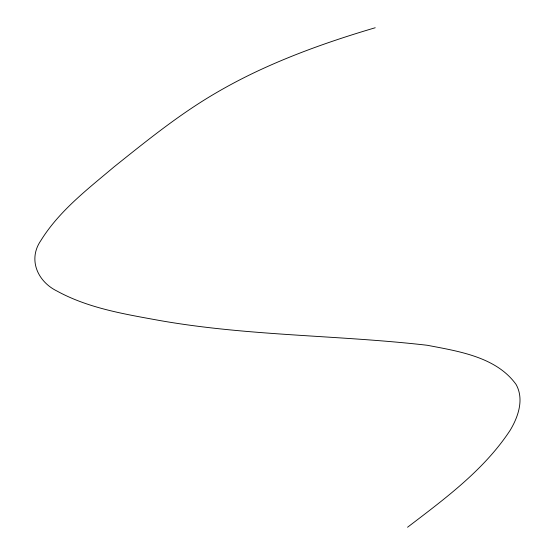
<?xml version="1.0" encoding="UTF-8"?>
<svg xmlns="http://www.w3.org/2000/svg" width="555" height="555" viewBox="0 0 555 555"><rect width="100%" height="100%" fill="white"/><g stroke="black" fill="none" stroke-linecap="round" stroke-linejoin="round"><path stroke-width="0.83" d="M407.55 527.25C444.867 498.723 484.057 470.036 510.191 430.243C518.245 416.826 524.295 399.309 516.129 384.525C496.288 356.851 458.486 351.287 427.267 345.272C337.808 334.963 247.169 336.101 158.265 320.256C123.779 313.957 88.127 308.115 57.019 291.063C37.719 281.635 27.736 259.691 40.758 240.71C59.149 210.921 87.558 189.262 113.942 166.965C146.624 140.838 179.293 114.344 215.527 93.205A518.689 299.464 0 0 1 257.402 71.172C295.357 53.377 335.047 39.592 375.215 27.75"/></g></svg>
